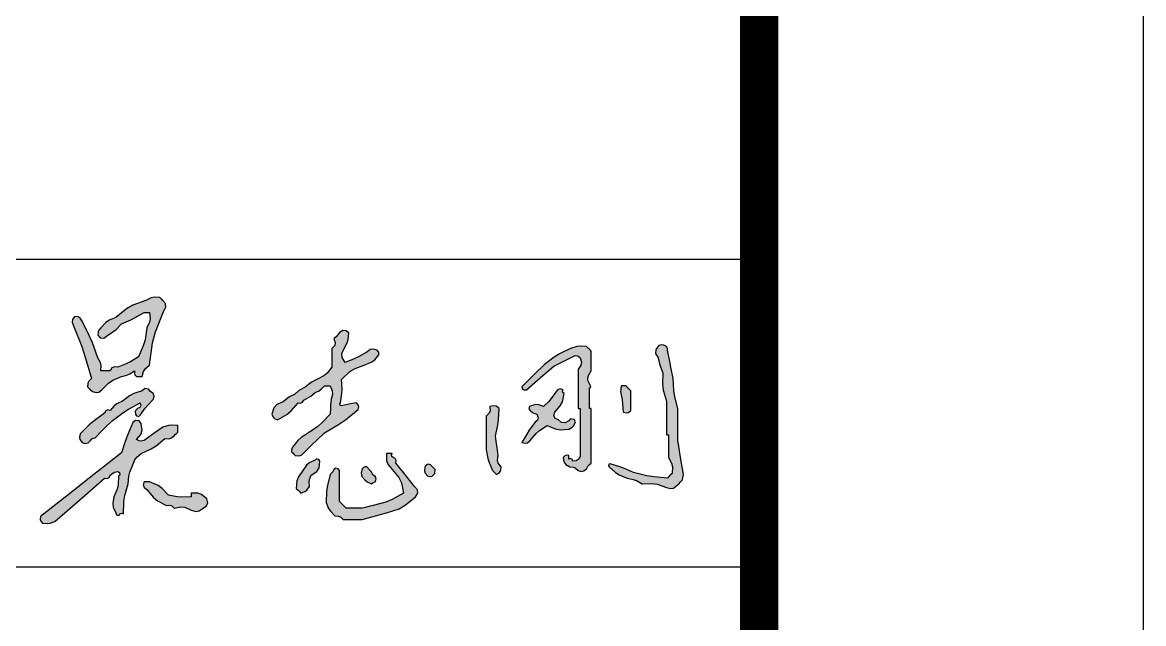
# Model space of a CAD drawing. Extents: x -809667 to 586099, y 3084146 to 3634412.
# Drawn here: x 382901.98 to 382916.57, y 3085615.82 to 3085623.63 of the extents above; entities that cross this region are included whole.
import ezdxf

# ---------------------------------------------------------------- set-up
doc = ezdxf.new("R2010")
doc.units = 0
doc.header["$LTSCALE"] = 0.5
doc.layers.get('0').update_dxf_attribs({"linetype": 'CONTINUOUS'})
doc.layers.add('PUB_TITLE', color=4, linetype='CONTINUOUS')

# ---------------------------------------------------------------- blocks, each defined once
blk = doc.blocks.new('DE')
at = {"layer": 'PUB_TITLE'}
for p, q in [((-6000, 8800), (0, 8800)), ((-6000, 8000), (0, 8000))]:
    blk.add_line(p, q, dxfattribs=at)
blk.add_lwpolyline([(-6000, 0), (0, 0), (0, 57400), (-6000, 57400)], close=True, dxfattribs=at)
blk = doc.blocks.new('wzg')
h = blk.add_hatch(color=256)
h.dxf.hatch_style = 1
h.paths.add_polyline_path([(0.826577, 1.278069), (0.840469, 1.264177), (0.867877, 1.25699), (0.887394, 1.260893), (0.909929, 1.278069), (0.960253, 1.326905), (0.991362, 1.347644), (1.055796, 1.375313), (1.096602, 1.386528), (1.116777, 1.395175), (1.15304, 1.416989), (1.151057, 1.39953), (1.15487, 1.388091), (1.166932, 1.375313), (1.183603, 1.375313), (1.191938, 1.375313), (1.208609, 1.375313), (1.219398, 1.413904), (1.232704, 1.433864), (1.264177, 1.458666), (1.286389, 1.623627), (1.307818, 1.706489), (1.368367, 1.861535), (1.383902, 1.888001), (1.381474, 1.91471), (1.361421, 1.937941), (1.353086, 1.946277), (1.348918, 1.950444), (1.340583, 1.958779), (1.298193, 1.961852), (1.274341, 1.957081), (1.236393, 1.937941), (1.140497, 1.903157), (1.093644, 1.876803), (1.01412, 1.812913), (0.9646, 1.791511), (0.940699, 1.775079), (0.902983, 1.736507), (0.888178, 1.717951), (0.883191, 1.704654), (0.882145, 1.680938), (0.898151, 1.661526), (0.924784, 1.658567), (0.94466, 1.673992), (0.993046, 1.704644), (1.015888, 1.723203), (1.055796, 1.764291), (1.123955, 1.794497), (1.15744, 1.811239), (1.222501, 1.847643), (1.239171, 1.847643), (1.247506, 1.847643), (1.264177, 1.847643), (1.268027, 1.802578), (1.263252, 1.777116), (1.243339, 1.736507), (1.230026, 1.647813), (1.217077, 1.603213), (1.180825, 1.52118), (1.122736, 1.485178), (1.091666, 1.469643), (1.028012, 1.444774), (1.003392, 1.448152), (0.984513, 1.438712), (0.972444, 1.416989), (0.94466, 1.416989), (0.930768, 1.416989), (0.902983, 1.416989), (0.904841, 1.456727), (0.900122, 1.478747), (0.882145, 1.514234), (0.841439, 1.625209), (0.817656, 1.679771), (0.764063, 1.785129), (0.750505, 1.807561), (0.7346, 1.817502), (0.708495, 1.819859), (0.694, 1.795993), (0.692067, 1.776662), (0.701549, 1.750399), (0.761666, 1.597489), (0.78818, 1.519343), (0.833523, 1.361421), (0.815033, 1.341249), (0.808322, 1.326149), (0.805739, 1.298907), (0.819631, 1.285015)])
h.paths.add_polyline_path([(4.760337, 1.17288), (4.764974, 1.111364), (4.787457, 1.106952), (4.802781, 1.110783), (4.820542, 1.125256), (4.820542, 1.183603), (4.820542, 1.212776), (4.820542, 1.271123), (4.80665, 1.285015), (4.799704, 1.291961), (4.785812, 1.305853), (4.77192, 1.305853), (4.764974, 1.305853), (4.751082, 1.305853), (4.747541, 1.289328), (4.746145, 1.280957), (4.744136, 1.264177), (4.756139, 1.203665)], flags=17)
h.paths.add_polyline_path([(4.050933, 0.949191), (4.014803, 0.889091), (4.039648, 0.882852), (4.057454, 0.886809), (4.077318, 0.902983), (4.120035, 0.954486), (4.14619, 0.977735), (4.202346, 1.01412), (4.261757, 0.988091), (4.297394, 0.981893), (4.362105, 0.986336), (4.38731, 1.00173), (4.398815, 1.014878), (4.410727, 1.041904), (4.401296, 1.059139), (4.375984, 1.062755), (4.362105, 1.04885), (4.335639, 1.033315), (4.308929, 1.035743), (4.285698, 1.055796), (4.262467, 1.06462), (4.251035, 1.087485), (4.257914, 1.111364), (4.298917, 1.15804), (4.314635, 1.189478), (4.327375, 1.250285), (4.318543, 1.257581), (4.31607, 1.267475), (4.320429, 1.278069), (4.297409, 1.283866), (4.278392, 1.276735), (4.26486, 1.257231), (4.231982, 1.212953), (4.213717, 1.191878), (4.174562, 1.15304), (4.140976, 1.166616), (4.119531, 1.168266), (4.084264, 1.159986), (4.07157, 1.153695), (4.068021, 1.135946), (4.077318, 1.125256), (4.09444, 1.110814), (4.104804, 1.104892), (4.12594, 1.097472), (4.135038, 1.073527), (4.130431, 1.052797), (4.112048, 1.034958), (4.070467, 0.978492)], flags=17)
h.paths.add_polyline_path([(0.748492, 0.909431), (0.764063, 0.889091), (0.788009, 0.879993), (0.808739, 0.8846), (0.826577, 0.902983), (0.837345, 0.915088), (0.84556, 0.920017), (0.861307, 0.923822), (0.911319, 0.973833), (0.936324, 0.998839), (0.986336, 1.04885), (1.065507, 1.107725), (1.10765, 1.134416), (1.194717, 1.180825), (1.197904, 1.162461), (1.190482, 1.147616), (1.173878, 1.139148), (1.161648, 1.126531), (1.157773, 1.114904), (1.159986, 1.097472), (1.166278, 1.084779), (1.184027, 1.081229), (1.194717, 1.090526), (1.229861, 1.140615), (1.249541, 1.164512), (1.291961, 1.208609), (1.297758, 1.231629), (1.290627, 1.250645), (1.271123, 1.264177), (1.254877, 1.283388), (1.228675, 1.2863), (1.208609, 1.271123), (1.146384, 1.249524), (1.115928, 1.233571), (1.062742, 1.194717), (1.022184, 1.173942), (1.002927, 1.159129), (0.972444, 1.125256), (0.95408, 1.128444), (0.939235, 1.121022), (0.930768, 1.104418), (0.854101, 1.048948), (0.817565, 1.018034), (0.750171, 0.951606), (0.74468, 0.926585)])
h.paths.add_polyline_path([(2.329697, 0.802961), (2.340811, 0.791847), (2.37068, 0.790036), (2.389891, 0.79772), (2.410271, 0.819631), (2.468475, 0.875349), (2.497649, 0.903133), (2.556138, 0.958552), (2.661189, 1.020143), (2.711789, 1.055282), (2.806195, 1.132202), (2.80945, 1.152166), (2.805614, 1.165594), (2.792303, 1.180825), (2.747807, 1.172714), (2.725578, 1.168546), (2.681166, 1.159986), (2.672651, 1.162152), (2.668708, 1.173983), (2.67422, 1.180825), (2.68529, 1.249453), (2.686719, 1.285181), (2.681166, 1.354475), (2.743458, 1.412046), (2.782298, 1.435948), (2.861763, 1.465612), (2.906169, 1.483305), (2.927868, 1.498804), (2.959007, 1.535072), (2.958044, 1.550003), (2.954715, 1.558325), (2.945115, 1.569802), (2.915227, 1.578265), (2.893706, 1.574352), (2.868709, 1.55591), (2.806838, 1.521418), (2.774637, 1.506017), (2.70895, 1.479504), (2.687373, 1.515268), (2.685366, 1.545382), (2.702004, 1.583694), (2.72309, 1.625222), (2.730422, 1.648686), (2.736734, 1.69483), (2.715592, 1.71307), (2.69161, 1.715468), (2.667274, 1.701777), (2.653032, 1.680485), (2.64446, 1.670486), (2.625598, 1.653154), (2.636499, 1.627001), (2.631827, 1.603643), (2.611706, 1.583694), (2.611706, 1.528126), (2.611706, 1.500342), (2.611706, 1.444774), (2.575138, 1.400688), (2.551208, 1.381244), (2.50057, 1.354475), (2.464835, 1.336344), (2.447698, 1.324919), (2.417217, 1.298907), (2.381483, 1.280776), (2.364345, 1.269351), (2.333865, 1.243339), (2.298131, 1.225208), (2.280993, 1.213782), (2.250513, 1.187771), (2.205205, 1.168706), (2.182545, 1.144158), (2.16716, 1.097472), (2.177658, 1.076363), (2.187727, 1.066294), (2.208836, 1.055796), (2.277294, 1.095179), (2.30949, 1.121522), (2.361649, 1.180825), (2.380013, 1.177637), (2.394857, 1.185059), (2.403325, 1.201663), (2.439059, 1.219794), (2.456197, 1.231219), (2.486678, 1.257231), (2.517732, 1.270862), (2.532701, 1.281339), (2.556138, 1.305853), (2.572808, 1.305853), (2.581143, 1.305853), (2.597814, 1.305853), (2.612861, 1.269876), (2.61454, 1.246359), (2.60476, 1.208609), (2.60178, 1.164167), (2.600391, 1.141939), (2.597814, 1.097472), (2.540174, 1.035431), (2.507499, 1.007018), (2.438055, 0.958552), (2.384177, 0.925917), (2.359062, 0.903756), (2.319973, 0.854361), (2.314948, 0.841115), (2.313483, 0.833791), (2.313027, 0.819631), (2.32414, 0.808517)])
h.paths.add_polyline_path([(4.411393, 0.699201), (4.431565, 0.680711), (4.456409, 0.674472), (4.474216, 0.678429), (4.494079, 0.694603), (4.504232, 0.713781), (4.511776, 0.722834), (4.528809, 0.736279), (4.528809, 0.897427), (4.528809, 0.978001), (4.528809, 1.139148), (4.523253, 1.139148), (4.520474, 1.139148), (4.514917, 1.139148), (4.514917, 1.200273), (4.514917, 1.230836), (4.514917, 1.291961), (4.521091, 1.292653), (4.525014, 1.300499), (4.521863, 1.305853), (4.504058, 1.346681), (4.506059, 1.378697), (4.528809, 1.416989), (4.528809, 1.475336), (4.528809, 1.504509), (4.528809, 1.562856), (4.514917, 1.576748), (4.507971, 1.583694), (4.494079, 1.597586), (4.446619, 1.600643), (4.421452, 1.597682), (4.375997, 1.583694), (4.294266, 1.543654), (4.254737, 1.519654), (4.181508, 1.465612), (4.114826, 1.39893), (4.081485, 1.365589), (4.014803, 1.298907), (4.021252, 1.284045), (4.033385, 1.276764), (4.049534, 1.278069), (4.129918, 1.347749), (4.170205, 1.382479), (4.250968, 1.45172), (4.306536, 1.479504), (4.334321, 1.493396), (4.389889, 1.52118), (4.409483, 1.532035), (4.429138, 1.529578), (4.445457, 1.514234), (4.455349, 1.481913), (4.451405, 1.458247), (4.431565, 1.430881), (4.431565, 1.314188), (4.431565, 1.255842), (4.431565, 1.139148), (4.437122, 1.139148), (4.4399, 1.139148), (4.445457, 1.139148), (4.445457, 0.997449), (4.445457, 0.9266), (4.445457, 0.784901), (4.431899, 0.762469), (4.415994, 0.752528), (4.389889, 0.750171), (4.38856, 0.762525), (4.372785, 0.770412), (4.362105, 0.764063), (4.362105, 0.775177), (4.362105, 0.780733), (4.362105, 0.791847), (4.344645, 0.793831), (4.333206, 0.790018), (4.320429, 0.777955), (4.326159, 0.744528), (4.339604, 0.725321), (4.369051, 0.708495), (4.396293, 0.705912)])
h.paths.add_polyline_path([(3.816147, 0.66404), (3.827261, 0.652926), (3.849693, 0.666485), (3.859633, 0.682389), (3.861991, 0.708495), (3.840556, 0.735358), (3.834881, 0.758057), (3.841153, 0.791847), (3.832817, 0.850194), (3.82865, 0.879367), (3.820315, 0.937714), (3.837258, 1.017266), (3.842873, 1.05798), (3.848099, 1.139148), (3.825151, 1.155769), (3.806213, 1.159556), (3.778638, 1.15304), (3.780356, 1.123165), (3.772702, 1.104029), (3.750854, 1.08358), (3.750854, 0.983557), (3.750854, 0.933546), (3.750854, 0.833523), (3.764824, 0.770918), (3.774701, 0.739877), (3.799477, 0.680711), (3.81059, 0.669597)])
h.paths.add_polyline_path([(3.300912, 0.6607), (3.320201, 0.639034), (3.349709, 0.637776), (3.373099, 0.658243), (3.375769, 0.687657), (3.361877, 0.701549), (3.354931, 0.708495), (3.341039, 0.722387), (3.324321, 0.7278), (3.309489, 0.722856), (3.299363, 0.708495), (3.295185, 0.67979)])
h.paths.add_polyline_path([(2.882662, 0.591837), (2.903439, 0.583466), (2.913584, 0.590641), (2.919397, 0.593547), (2.931223, 0.597358), (2.937914, 0.616447), (2.933096, 0.633308), (2.917331, 0.64598), (2.900261, 0.672667), (2.890372, 0.685381), (2.868709, 0.708495), (2.853778, 0.707531), (2.845456, 0.704202), (2.833979, 0.694603), (2.827632, 0.660827), (2.833322, 0.638066), (2.854817, 0.61125), (2.872577, 0.5976)], flags=17)
h.paths.add_polyline_path([(5.015357, 0.579397), (5.084491, 0.555682), (5.114478, 0.547572), (5.135686, 0.551428), (5.160898, 0.569574), (5.177568, 0.586245), (5.185903, 0.59458), (5.202574, 0.61125), (5.205352, 0.627921), (5.206742, 0.636256), (5.20952, 0.652926), (5.195628, 0.736279), (5.188682, 0.777955), (5.17479, 0.861307), (5.172011, 0.877978), (5.170622, 0.886313), (5.167844, 0.902983), (5.167844, 0.997449), (5.167844, 1.044682), (5.167844, 1.139148), (5.146148, 1.226482), (5.139093, 1.271632), (5.133114, 1.361421), (5.116443, 1.444774), (5.108108, 1.48645), (5.091437, 1.569802), (5.09068, 1.581233), (5.089202, 1.587144), (5.084491, 1.597586), (5.064296, 1.607278), (5.050883, 1.608954), (5.028923, 1.604532), (5.006248, 1.576281), (5.003889, 1.545621), (5.021977, 1.514234), (5.031887, 1.468726), (5.038942, 1.446151), (5.056707, 1.403097), (5.055038, 1.319024), (5.060853, 1.275416), (5.084491, 1.194717), (5.084491, 1.094694), (5.084491, 1.044682), (5.084491, 0.94466), (5.090048, 0.94466), (5.092827, 0.94466), (5.098384, 0.94466), (5.098384, 0.877978), (5.098384, 0.844637), (5.098384, 0.777955), (5.12177, 0.73544), (5.128143, 0.708355), (5.126168, 0.659873), (5.112276, 0.64598), (5.10533, 0.639034), (5.091437, 0.625142), (4.990428, 0.634067), (4.939824, 0.642501), (4.841381, 0.666819), (4.773572, 0.696009), (4.738584, 0.708605), (4.66773, 0.729333), (4.659215, 0.727167), (4.655271, 0.715336), (4.660784, 0.708495), (4.707981, 0.667619), (4.735568, 0.650195), (4.792758, 0.625142), (4.839345, 0.615991), (4.862777, 0.607204), (4.903895, 0.583466), (4.97696, 0.585305)])
h.paths.add_polyline_path([(2.368595, 0.527898), (2.382487, 0.514006), (2.412209, 0.524968), (2.42706, 0.536519), (2.445001, 0.562628), (2.442437, 0.596332), (2.445537, 0.61493), (2.458893, 0.64598), (2.498926, 0.673541), (2.515928, 0.701878), (2.521408, 0.750171), (2.515116, 0.762864), (2.497367, 0.766414), (2.486678, 0.757117), (2.443714, 0.737296), (2.423037, 0.7198), (2.396379, 0.680711), (2.364226, 0.634546), (2.35324, 0.604727), (2.347757, 0.548736), (2.361649, 0.534844)])
h.paths.add_polyline_path([(1.523865, 0.409515), (1.569802, 0.388977), (1.604978, 0.379071), (1.629529, 0.382848), (1.6601, 0.40287), (1.684989, 0.419483), (1.694449, 0.443134), (1.687884, 0.47233), (1.648455, 0.50322), (1.619886, 0.513304), (1.569802, 0.514006), (1.569802, 0.502892), (1.569802, 0.497336), (1.569802, 0.486222), (1.502938, 0.483664), (1.468616, 0.486524), (1.403097, 0.500114), (1.356142, 0.549063), (1.326241, 0.569993), (1.264177, 0.597358), (1.247506, 0.597358), (1.239171, 0.597358), (1.222501, 0.597358), (1.216703, 0.574338), (1.223834, 0.555322), (1.243339, 0.54179), (1.290485, 0.483374), (1.322252, 0.457657), (1.389205, 0.423708), (1.412847, 0.425853), (1.428372, 0.420031), (1.444774, 0.40287), (1.494099, 0.412822)])
h.paths.add_polyline_path([(2.674886, 0.338008), (2.695058, 0.319517), (2.750627, 0.319517), (2.778411, 0.319517), (2.833979, 0.319517), (2.906164, 0.339165), (2.942283, 0.34889), (3.014576, 0.368139), (3.107767, 0.399202), (3.153611, 0.424343), (3.229902, 0.486222), (3.245416, 0.512701), (3.24299, 0.539381), (3.222956, 0.562628), (3.167812, 0.632425), (3.140026, 0.667158), (3.084036, 0.736279), (3.087224, 0.754642), (3.079801, 0.769487), (3.063198, 0.777955), (3.054366, 0.785252), (3.051893, 0.795145), (3.056252, 0.805739), (3.039581, 0.805739), (3.031246, 0.805739), (3.014576, 0.805739), (3.015278, 0.755655), (3.025361, 0.727086), (3.056252, 0.687657), (3.105973, 0.6288), (3.124783, 0.589615), (3.139604, 0.514006), (3.056252, 0.466447), (3.010236, 0.447753), (2.917331, 0.423708), (2.88399, 0.415372), (2.86732, 0.411205), (2.833979, 0.40287), (2.786746, 0.40287), (2.763129, 0.40287), (2.715896, 0.40287), (2.696448, 0.422318), (2.686723, 0.432043), (2.667274, 0.451492), (2.667274, 0.543179), (2.667274, 0.589023), (2.667274, 0.680711), (2.65738, 0.694412), (2.639401, 0.697409), (2.625598, 0.687657), (2.618105, 0.671521), (2.611911, 0.663779), (2.597814, 0.652926), (2.578031, 0.571197), (2.572352, 0.528604), (2.57003, 0.444546), (2.586282, 0.401254), (2.599907, 0.38006), (2.632544, 0.347301), (2.659786, 0.344719)])
h.paths.add_polyline_path([(0.459019, 0.306963), (0.47233, 0.291733), (0.508732, 0.288511), (0.528878, 0.291611), (0.562628, 0.305625), (0.710697, 0.432489), (0.784331, 0.496398), (0.930768, 0.625142), (0.949131, 0.621955), (0.963976, 0.629377), (0.972444, 0.64598), (0.990854, 0.662673), (1.003612, 0.669052), (1.028012, 0.673765), (1.040705, 0.667473), (1.044255, 0.649724), (1.034958, 0.639034), (1.030424, 0.576515), (1.023161, 0.54456), (1.000228, 0.486222), (0.991466, 0.439477), (0.994749, 0.411574), (1.01412, 0.368139), (1.016675, 0.35598), (1.030643, 0.348996), (1.041904, 0.354247), (1.049201, 0.363079), (1.059094, 0.365552), (1.069688, 0.361193), (1.073005, 0.45112), (1.080144, 0.496814), (1.104418, 0.583466), (1.110588, 0.640411), (1.117794, 0.669238), (1.139148, 0.722387), (1.155512, 0.760716), (1.169448, 0.779298), (1.201663, 0.805739), (1.276472, 0.840446), (1.312465, 0.863481), (1.375313, 0.916876), (1.404307, 0.915994), (1.421053, 0.921017), (1.444774, 0.937714), (1.455887, 0.948827), (1.461444, 0.954384), (1.472558, 0.965498), (1.472558, 0.984947), (1.472558, 0.994671), (1.472558, 1.01412), (1.42783, 1.01668), (1.404142, 1.013719), (1.361421, 1.000228), (1.305853, 0.96133), (1.278069, 0.941881), (1.222501, 0.902983), (1.200541, 0.898561), (1.187128, 0.900238), (1.166932, 0.909929), (1.200077, 0.946336), (1.209819, 0.979459), (1.201663, 1.028012), (1.185657, 1.047424), (1.159024, 1.050383), (1.139148, 1.034958), (1.10302, 0.947144), (1.086317, 0.902601), (1.055796, 0.812685), (0.81679, 0.623833), (0.697318, 0.529367), (0.458438, 0.340355), (0.455182, 0.320392)])
for p, q in [((1.236393, 1.937941), (1.140497, 1.903157)), ((1.274341, 1.957081), (1.236393, 1.937941)), ((1.298193, 1.961852), (1.274341, 1.957081)), ((1.340583, 1.958779), (1.298193, 1.961852)), ((1.348918, 1.950444), (1.340583, 1.958779)), ((1.353086, 1.946277), (1.348918, 1.950444)), ((1.361421, 1.937941), (1.353086, 1.946277)), ((1.381474, 1.91471), (1.361421, 1.937941)), ((1.383902, 1.888001), (1.381474, 1.91471)), ((1.093644, 1.876803), (1.01412, 1.812913)), ((1.140497, 1.903157), (1.093644, 1.876803)), ((1.15744, 1.811239), (1.222501, 1.847643)), ((1.222501, 1.847643), (1.239171, 1.847643)), ((1.239171, 1.847643), (1.247506, 1.847643)), ((1.247506, 1.847643), (1.264177, 1.847643)), ((1.264177, 1.847643), (1.268027, 1.802578)), ((1.307818, 1.706489), (1.368367, 1.861535)), ((1.368367, 1.861535), (1.383902, 1.888001)), ((0.694, 1.795993), (0.692067, 1.776662)), ((0.692067, 1.776662), (0.701549, 1.750399)), ((0.708495, 1.819859), (0.694, 1.795993)), ((0.701549, 1.750399), (0.761666, 1.597489)), ((0.7346, 1.817502), (0.708495, 1.819859)), ((0.750505, 1.807561), (0.7346, 1.817502)), ((0.764063, 1.785129), (0.750505, 1.807561)), ((0.817656, 1.679771), (0.764063, 1.785129)), ((0.940699, 1.775079), (0.902983, 1.736507)), ((0.9646, 1.791511), (0.940699, 1.775079)), ((1.01412, 1.812913), (0.9646, 1.791511)), ((1.015888, 1.723203), (1.055796, 1.764291)), ((1.055796, 1.764291), (1.123955, 1.794497)), ((1.123955, 1.794497), (1.15744, 1.811239)), ((1.263252, 1.777116), (1.243339, 1.736507)), ((1.268027, 1.802578), (1.263252, 1.777116)), ((0.841439, 1.625209), (0.817656, 1.679771)), ((0.883191, 1.704654), (0.882145, 1.680938)), ((0.882145, 1.680938), (0.898151, 1.661526)), ((0.888178, 1.717951), (0.883191, 1.704654)), ((0.902983, 1.736507), (0.888178, 1.717951)), ((0.898151, 1.661526), (0.924784, 1.658567)), ((0.924784, 1.658567), (0.94466, 1.673992)), ((0.94466, 1.673992), (0.993046, 1.704644)), ((0.993046, 1.704644), (1.015888, 1.723203)), ((1.243339, 1.736507), (1.230026, 1.647813)), ((1.286389, 1.623627), (1.307818, 1.706489)), ((2.64446, 1.670486), (2.625598, 1.653154)), ((2.653032, 1.680485), (2.64446, 1.670486)), ((2.667274, 1.701777), (2.653032, 1.680485)), ((2.69161, 1.715468), (2.667274, 1.701777)), ((2.715592, 1.71307), (2.69161, 1.715468)), ((2.736734, 1.69483), (2.715592, 1.71307)), ((2.730422, 1.648686), (2.736734, 1.69483)), ((0.761666, 1.597489), (0.78818, 1.519343)), ((0.882145, 1.514234), (0.841439, 1.625209)), ((1.217077, 1.603213), (1.180825, 1.52118)), ((1.230026, 1.647813), (1.217077, 1.603213)), ((1.264177, 1.458666), (1.286389, 1.623627)), ((2.631827, 1.603643), (2.611706, 1.583694)), ((2.611706, 1.583694), (2.611706, 1.528126)), ((2.625598, 1.653154), (2.636499, 1.627001)), ((2.636499, 1.627001), (2.631827, 1.603643)), ((2.685366, 1.545382), (2.702004, 1.583694)), ((2.702004, 1.583694), (2.72309, 1.625222)), ((2.72309, 1.625222), (2.730422, 1.648686)), ((2.915227, 1.578265), (2.893706, 1.574352)), ((2.945115, 1.569802), (2.915227, 1.578265)), ((4.375997, 1.583694), (4.294266, 1.543654)), ((4.421452, 1.597682), (4.375997, 1.583694)), ((4.446619, 1.600643), (4.421452, 1.597682)), ((4.494079, 1.597586), (4.446619, 1.600643)), ((4.507971, 1.583694), (4.494079, 1.597586)), ((4.514917, 1.576748), (4.507971, 1.583694)), ((4.528809, 1.562856), (4.514917, 1.576748)), ((5.006248, 1.576281), (5.003889, 1.545621)), ((5.028923, 1.604532), (5.006248, 1.576281)), ((5.050883, 1.608954), (5.028923, 1.604532)), ((5.064296, 1.607278), (5.050883, 1.608954)), ((5.084491, 1.597586), (5.064296, 1.607278)), ((5.089202, 1.587144), (5.084491, 1.597586)), ((5.09068, 1.581233), (5.089202, 1.587144)), ((5.091437, 1.569802), (5.09068, 1.581233)), ((0.78818, 1.519343), (0.833523, 1.361421)), ((0.900122, 1.478747), (0.882145, 1.514234)), ((1.180825, 1.52118), (1.122736, 1.485178)), ((2.611706, 1.528126), (2.611706, 1.500342)), ((2.611706, 1.500342), (2.611706, 1.444774)), ((2.687373, 1.515268), (2.685366, 1.545382)), ((2.70895, 1.479504), (2.687373, 1.515268)), ((2.774637, 1.506017), (2.70895, 1.479504)), ((2.806838, 1.521418), (2.774637, 1.506017)), ((2.868709, 1.55591), (2.806838, 1.521418)), ((2.893706, 1.574352), (2.868709, 1.55591)), ((2.906169, 1.483305), (2.927868, 1.498804)), ((2.927868, 1.498804), (2.959007, 1.535072)), ((2.954715, 1.558325), (2.945115, 1.569802)), ((2.958044, 1.550003), (2.954715, 1.558325)), ((2.959007, 1.535072), (2.958044, 1.550003)), ((4.254737, 1.519654), (4.181508, 1.465612)), ((4.294266, 1.543654), (4.254737, 1.519654)), ((4.306536, 1.479504), (4.334321, 1.493396)), ((4.334321, 1.493396), (4.389889, 1.52118)), ((4.389889, 1.52118), (4.409483, 1.532035)), ((4.409483, 1.532035), (4.429138, 1.529578)), ((4.429138, 1.529578), (4.445457, 1.514234)), ((4.445457, 1.514234), (4.455349, 1.481913)), ((4.528809, 1.504509), (4.528809, 1.562856)), ((4.528809, 1.475336), (4.528809, 1.504509)), ((5.003889, 1.545621), (5.021977, 1.514234)), ((5.021977, 1.514234), (5.031887, 1.468726)), ((5.108108, 1.48645), (5.091437, 1.569802)), ((0.904841, 1.456727), (0.900122, 1.478747)), ((0.902983, 1.416989), (0.904841, 1.456727)), ((0.930768, 1.416989), (0.902983, 1.416989)), ((0.94466, 1.416989), (0.930768, 1.416989)), ((0.972444, 1.416989), (0.94466, 1.416989)), ((0.984513, 1.438712), (0.972444, 1.416989)), ((1.003392, 1.448152), (0.984513, 1.438712)), ((1.028012, 1.444774), (1.003392, 1.448152)), ((1.091666, 1.469643), (1.028012, 1.444774)), ((1.122736, 1.485178), (1.091666, 1.469643)), ((1.116777, 1.395175), (1.15304, 1.416989)), ((1.15304, 1.416989), (1.151057, 1.39953)), ((1.208609, 1.375313), (1.219398, 1.413904)), ((1.219398, 1.413904), (1.232704, 1.433864)), ((1.232704, 1.433864), (1.264177, 1.458666)), ((2.611706, 1.444774), (2.575138, 1.400688)), ((2.681166, 1.354475), (2.743458, 1.412046)), ((2.743458, 1.412046), (2.782298, 1.435948)), ((2.782298, 1.435948), (2.861763, 1.465612)), ((2.861763, 1.465612), (2.906169, 1.483305)), ((4.181508, 1.465612), (4.114826, 1.39893)), ((4.170205, 1.382479), (4.250968, 1.45172)), ((4.250968, 1.45172), (4.306536, 1.479504)), ((4.451405, 1.458247), (4.431565, 1.430881)), ((4.431565, 1.430881), (4.431565, 1.314188)), ((4.455349, 1.481913), (4.451405, 1.458247)), ((4.506059, 1.378697), (4.528809, 1.416989)), ((4.528809, 1.416989), (4.528809, 1.475336)), ((5.031887, 1.468726), (5.038942, 1.446151)), ((5.038942, 1.446151), (5.056707, 1.403097)), ((5.116443, 1.444774), (5.108108, 1.48645)), ((5.133114, 1.361421), (5.116443, 1.444774)), ((0.808322, 1.326149), (0.805739, 1.298907)), ((0.815033, 1.341249), (0.808322, 1.326149)), ((0.833523, 1.361421), (0.815033, 1.341249)), ((0.909929, 1.278069), (0.960253, 1.326905)), ((0.960253, 1.326905), (0.991362, 1.347644)), ((0.991362, 1.347644), (1.055796, 1.375313)), ((1.055796, 1.375313), (1.096602, 1.386528)), ((1.096602, 1.386528), (1.116777, 1.395175)), ((1.151057, 1.39953), (1.15487, 1.388091)), ((1.15487, 1.388091), (1.166932, 1.375313)), ((1.166932, 1.375313), (1.183603, 1.375313)), ((1.183603, 1.375313), (1.191938, 1.375313)), ((1.191938, 1.375313), (1.208609, 1.375313)), ((2.464835, 1.336344), (2.447698, 1.324919)), ((2.50057, 1.354475), (2.464835, 1.336344)), ((2.551208, 1.381244), (2.50057, 1.354475)), ((2.575138, 1.400688), (2.551208, 1.381244)), ((2.686719, 1.285181), (2.681166, 1.354475)), ((4.081485, 1.365589), (4.014803, 1.298907)), ((4.049534, 1.278069), (4.129918, 1.347749)), ((4.114826, 1.39893), (4.081485, 1.365589)), ((4.129918, 1.347749), (4.170205, 1.382479)), ((4.504058, 1.346681), (4.506059, 1.378697)), ((4.521863, 1.305853), (4.504058, 1.346681)), ((5.056707, 1.403097), (5.055038, 1.319024)), ((5.139093, 1.271632), (5.133114, 1.361421)), ((0.805739, 1.298907), (0.819631, 1.285015)), ((0.819631, 1.285015), (0.826577, 1.278069)), ((0.826577, 1.278069), (0.840469, 1.264177)), ((0.840469, 1.264177), (0.867877, 1.25699)), ((0.867877, 1.25699), (0.887394, 1.260893)), ((0.887394, 1.260893), (0.909929, 1.278069)), ((1.146384, 1.249524), (1.115928, 1.233571)), ((1.208609, 1.271123), (1.146384, 1.249524)), ((1.228675, 1.2863), (1.208609, 1.271123)), ((1.254877, 1.283388), (1.228675, 1.2863)), ((1.271123, 1.264177), (1.254877, 1.283388)), ((1.290627, 1.250645), (1.271123, 1.264177)), ((1.297758, 1.231629), (1.290627, 1.250645)), ((2.333865, 1.243339), (2.298131, 1.225208)), ((2.364345, 1.269351), (2.333865, 1.243339)), ((2.381483, 1.280776), (2.364345, 1.269351)), ((2.417217, 1.298907), (2.381483, 1.280776)), ((2.447698, 1.324919), (2.417217, 1.298907)), ((2.456197, 1.231219), (2.486678, 1.257231)), ((2.486678, 1.257231), (2.517732, 1.270862)), ((2.517732, 1.270862), (2.532701, 1.281339)), ((2.532701, 1.281339), (2.556138, 1.305853)), ((2.556138, 1.305853), (2.572808, 1.305853)), ((2.572808, 1.305853), (2.581143, 1.305853)), ((2.581143, 1.305853), (2.597814, 1.305853)), ((2.597814, 1.305853), (2.612861, 1.269876)), ((2.61454, 1.246359), (2.60476, 1.208609)), ((2.612861, 1.269876), (2.61454, 1.246359)), ((2.67422, 1.180825), (2.68529, 1.249453)), ((2.68529, 1.249453), (2.686719, 1.285181)), ((4.014803, 1.298907), (4.021252, 1.284045)), ((4.021252, 1.284045), (4.033385, 1.276764)), ((4.033385, 1.276764), (4.049534, 1.278069)), ((4.26486, 1.257231), (4.231982, 1.212953)), ((4.278392, 1.276735), (4.26486, 1.257231)), ((4.297409, 1.283866), (4.278392, 1.276735)), ((4.320429, 1.278069), (4.297409, 1.283866)), ((4.314635, 1.189478), (4.327375, 1.250285)), ((4.31607, 1.267475), (4.320429, 1.278069)), ((4.318543, 1.257581), (4.31607, 1.267475)), ((4.327375, 1.250285), (4.318543, 1.257581)), ((4.431565, 1.314188), (4.431565, 1.255842)), ((4.431565, 1.255842), (4.431565, 1.139148)), ((4.514917, 1.291961), (4.521091, 1.292653)), ((4.514917, 1.230836), (4.514917, 1.291961)), ((4.521091, 1.292653), (4.525014, 1.300499)), ((4.525014, 1.300499), (4.521863, 1.305853)), ((4.746145, 1.280957), (4.744136, 1.264177)), ((4.744136, 1.264177), (4.756139, 1.203665)), ((4.747541, 1.289328), (4.746145, 1.280957)), ((4.751082, 1.305853), (4.747541, 1.289328)), ((4.764974, 1.305853), (4.751082, 1.305853)), ((4.77192, 1.305853), (4.764974, 1.305853)), ((4.785812, 1.305853), (4.77192, 1.305853)), ((4.799704, 1.291961), (4.785812, 1.305853)), ((4.80665, 1.285015), (4.799704, 1.291961)), ((4.820542, 1.271123), (4.80665, 1.285015)), ((4.820542, 1.212776), (4.820542, 1.271123)), ((5.055038, 1.319024), (5.060853, 1.275416)), ((5.060853, 1.275416), (5.084491, 1.194717)), ((5.146148, 1.226482), (5.139093, 1.271632)), ((1.022184, 1.173942), (1.002927, 1.159129)), ((1.062742, 1.194717), (1.022184, 1.173942)), ((1.115928, 1.233571), (1.062742, 1.194717)), ((1.10765, 1.134416), (1.194717, 1.180825)), ((1.197904, 1.162461), (1.190482, 1.147616)), ((1.194717, 1.180825), (1.197904, 1.162461)), ((1.229861, 1.140615), (1.249541, 1.164512)), ((1.249541, 1.164512), (1.291961, 1.208609)), ((1.291961, 1.208609), (1.297758, 1.231629)), ((2.205205, 1.168706), (2.182545, 1.144158)), ((2.250513, 1.187771), (2.205205, 1.168706)), ((2.280993, 1.213782), (2.250513, 1.187771)), ((2.298131, 1.225208), (2.280993, 1.213782)), ((2.30949, 1.121522), (2.361649, 1.180825)), ((2.361649, 1.180825), (2.380013, 1.177637)), ((2.380013, 1.177637), (2.394857, 1.185059)), ((2.394857, 1.185059), (2.403325, 1.201663)), ((2.403325, 1.201663), (2.439059, 1.219794)), ((2.439059, 1.219794), (2.456197, 1.231219)), ((2.60178, 1.164167), (2.600391, 1.141939)), ((2.60476, 1.208609), (2.60178, 1.164167)), ((2.668708, 1.173983), (2.67422, 1.180825)), ((2.672651, 1.162152), (2.668708, 1.173983)), ((2.681166, 1.159986), (2.672651, 1.162152)), ((2.725578, 1.168546), (2.681166, 1.159986)), ((2.747807, 1.172714), (2.725578, 1.168546)), ((2.792303, 1.180825), (2.747807, 1.172714)), ((2.805614, 1.165594), (2.792303, 1.180825)), ((2.80945, 1.152166), (2.805614, 1.165594)), ((4.119531, 1.168266), (4.084264, 1.159986)), ((4.140976, 1.166616), (4.119531, 1.168266)), ((4.174562, 1.15304), (4.140976, 1.166616)), ((4.213717, 1.191878), (4.174562, 1.15304)), ((4.231982, 1.212953), (4.213717, 1.191878)), ((4.298917, 1.15804), (4.314635, 1.189478)), ((4.514917, 1.200273), (4.514917, 1.230836)), ((4.514917, 1.139148), (4.514917, 1.200273)), ((4.756139, 1.203665), (4.760337, 1.17288)), ((4.760337, 1.17288), (4.764974, 1.111364)), ((4.820542, 1.183603), (4.820542, 1.212776)), ((4.820542, 1.125256), (4.820542, 1.183603)), ((5.084491, 1.194717), (5.084491, 1.094694)), ((5.167844, 1.139148), (5.146148, 1.226482)), ((0.930768, 1.104418), (0.854101, 1.048948)), ((0.939235, 1.121022), (0.930768, 1.104418)), ((0.95408, 1.128444), (0.939235, 1.121022)), ((0.972444, 1.125256), (0.95408, 1.128444)), ((1.002927, 1.159129), (0.972444, 1.125256)), ((0.986336, 1.04885), (1.065507, 1.107725)), ((1.065507, 1.107725), (1.10765, 1.134416)), ((1.161648, 1.126531), (1.157773, 1.114904)), ((1.157773, 1.114904), (1.159986, 1.097472)), ((1.159986, 1.097472), (1.166278, 1.084779)), ((1.173878, 1.139148), (1.161648, 1.126531)), ((1.166278, 1.084779), (1.184027, 1.081229)), ((1.190482, 1.147616), (1.173878, 1.139148)), ((1.184027, 1.081229), (1.194717, 1.090526)), ((1.194717, 1.090526), (1.229861, 1.140615)), ((2.182545, 1.144158), (2.16716, 1.097472)), ((2.16716, 1.097472), (2.177658, 1.076363)), ((2.208836, 1.055796), (2.277294, 1.095179)), ((2.277294, 1.095179), (2.30949, 1.121522)), ((2.597814, 1.097472), (2.540174, 1.035431)), ((2.600391, 1.141939), (2.597814, 1.097472)), ((2.711789, 1.055282), (2.806195, 1.132202)), ((2.806195, 1.132202), (2.80945, 1.152166)), ((3.772702, 1.104029), (3.750854, 1.08358)), ((3.750854, 1.08358), (3.750854, 0.983557)), ((3.780356, 1.123165), (3.772702, 1.104029)), ((3.806213, 1.159556), (3.778638, 1.15304)), ((3.778638, 1.15304), (3.780356, 1.123165)), ((3.825151, 1.155769), (3.806213, 1.159556)), ((3.848099, 1.139148), (3.825151, 1.155769)), ((3.842873, 1.05798), (3.848099, 1.139148)), ((4.07157, 1.153695), (4.068021, 1.135946)), ((4.068021, 1.135946), (4.077318, 1.125256)), ((4.084264, 1.159986), (4.07157, 1.153695)), ((4.077318, 1.125256), (4.09444, 1.110814)), ((4.09444, 1.110814), (4.104804, 1.104892)), ((4.104804, 1.104892), (4.12594, 1.097472)), ((4.12594, 1.097472), (4.135038, 1.073527)), ((4.251035, 1.087485), (4.257914, 1.111364)), ((4.262467, 1.06462), (4.251035, 1.087485)), ((4.257914, 1.111364), (4.298917, 1.15804)), ((4.431565, 1.139148), (4.437122, 1.139148)), ((4.437122, 1.139148), (4.4399, 1.139148)), ((4.4399, 1.139148), (4.445457, 1.139148)), ((4.445457, 1.139148), (4.445457, 0.997449)), ((4.520474, 1.139148), (4.514917, 1.139148)), ((4.523253, 1.139148), (4.520474, 1.139148)), ((4.528809, 1.139148), (4.523253, 1.139148)), ((4.528809, 0.978001), (4.528809, 1.139148)), ((4.764974, 1.111364), (4.787457, 1.106952)), ((4.787457, 1.106952), (4.802781, 1.110783)), ((4.802781, 1.110783), (4.820542, 1.125256)), ((5.084491, 1.094694), (5.084491, 1.044682)), ((5.167844, 1.044682), (5.167844, 1.139148)), ((0.817565, 1.018034), (0.750171, 0.951606)), ((0.854101, 1.048948), (0.817565, 1.018034)), ((0.911319, 0.973833), (0.936324, 0.998839)), ((0.936324, 0.998839), (0.986336, 1.04885)), ((1.139148, 1.034958), (1.10302, 0.947144)), ((1.159024, 1.050383), (1.139148, 1.034958)), ((1.185657, 1.047424), (1.159024, 1.050383)), ((1.201663, 1.028012), (1.185657, 1.047424)), ((1.209819, 0.979459), (1.201663, 1.028012)), ((1.361421, 1.000228), (1.305853, 0.96133)), ((1.404142, 1.013719), (1.361421, 1.000228)), ((1.42783, 1.01668), (1.404142, 1.013719)), ((1.472558, 1.01412), (1.42783, 1.01668)), ((1.472558, 0.994671), (1.472558, 1.01412)), ((1.472558, 0.984947), (1.472558, 0.994671)), ((2.177658, 1.076363), (2.187727, 1.066294)), ((2.187727, 1.066294), (2.208836, 1.055796)), ((2.507499, 1.007018), (2.438055, 0.958552)), ((2.540174, 1.035431), (2.507499, 1.007018)), ((2.556138, 0.958552), (2.661189, 1.020143)), ((2.661189, 1.020143), (2.711789, 1.055282)), ((3.820315, 0.937714), (3.837258, 1.017266)), ((3.837258, 1.017266), (3.842873, 1.05798)), ((4.112048, 1.034958), (4.070467, 0.978492)), ((4.130431, 1.052797), (4.112048, 1.034958)), ((4.135038, 1.073527), (4.130431, 1.052797)), ((4.14619, 0.977735), (4.202346, 1.01412)), ((4.202346, 1.01412), (4.261757, 0.988091)), ((4.285698, 1.055796), (4.262467, 1.06462)), ((4.308929, 1.035743), (4.285698, 1.055796)), ((4.335639, 1.033315), (4.308929, 1.035743)), ((4.362105, 1.04885), (4.335639, 1.033315)), ((4.375984, 1.062755), (4.362105, 1.04885)), ((4.362105, 0.986336), (4.38731, 1.00173)), ((4.401296, 1.059139), (4.375984, 1.062755)), ((4.38731, 1.00173), (4.398815, 1.014878)), ((4.398815, 1.014878), (4.410727, 1.041904)), ((4.410727, 1.041904), (4.401296, 1.059139)), ((4.445457, 0.997449), (4.445457, 0.9266)), ((5.084491, 1.044682), (5.084491, 0.94466)), ((5.167844, 0.997449), (5.167844, 1.044682)), ((5.167844, 0.902983), (5.167844, 0.997449)), ((0.750171, 0.951606), (0.74468, 0.926585)), ((0.74468, 0.926585), (0.748492, 0.909431)), ((0.826577, 0.902983), (0.837345, 0.915088)), ((0.837345, 0.915088), (0.84556, 0.920017)), ((0.84556, 0.920017), (0.861307, 0.923822)), ((0.861307, 0.923822), (0.911319, 0.973833)), ((1.10302, 0.947144), (1.086317, 0.902601)), ((1.166932, 0.909929), (1.200077, 0.946336)), ((1.200077, 0.946336), (1.209819, 0.979459)), ((1.278069, 0.941881), (1.222501, 0.902983)), ((1.305853, 0.96133), (1.278069, 0.941881)), ((1.312465, 0.863481), (1.375313, 0.916876)), ((1.375313, 0.916876), (1.404307, 0.915994)), ((1.404307, 0.915994), (1.421053, 0.921017)), ((1.421053, 0.921017), (1.444774, 0.937714)), ((1.444774, 0.937714), (1.455887, 0.948827)), ((1.455887, 0.948827), (1.461444, 0.954384)), ((1.461444, 0.954384), (1.472558, 0.965498)), ((1.472558, 0.965498), (1.472558, 0.984947)), ((2.384177, 0.925917), (2.359062, 0.903756)), ((2.438055, 0.958552), (2.384177, 0.925917)), ((2.497649, 0.903133), (2.556138, 0.958552)), ((3.750854, 0.983557), (3.750854, 0.933546)), ((3.750854, 0.933546), (3.750854, 0.833523)), ((3.82865, 0.879367), (3.820315, 0.937714)), ((4.050933, 0.949191), (4.014803, 0.889091)), ((4.070467, 0.978492), (4.050933, 0.949191)), ((4.077318, 0.902983), (4.120035, 0.954486)), ((4.120035, 0.954486), (4.14619, 0.977735)), ((4.261757, 0.988091), (4.297394, 0.981893)), ((4.297394, 0.981893), (4.362105, 0.986336)), ((4.445457, 0.9266), (4.445457, 0.784901)), ((4.528809, 0.897427), (4.528809, 0.978001)), ((5.084491, 0.94466), (5.090048, 0.94466)), ((5.090048, 0.94466), (5.092827, 0.94466)), ((5.092827, 0.94466), (5.098384, 0.94466)), ((5.098384, 0.94466), (5.098384, 0.877978)), ((0.748492, 0.909431), (0.764063, 0.889091)), ((0.764063, 0.889091), (0.788009, 0.879993)), ((0.788009, 0.879993), (0.808739, 0.8846)), ((0.808739, 0.8846), (0.826577, 0.902983)), ((1.086317, 0.902601), (1.055796, 0.812685)), ((1.187128, 0.900238), (1.166932, 0.909929)), ((1.200541, 0.898561), (1.187128, 0.900238)), ((1.222501, 0.902983), (1.200541, 0.898561)), ((1.201663, 0.805739), (1.276472, 0.840446)), ((1.276472, 0.840446), (1.312465, 0.863481)), ((2.313483, 0.833791), (2.313027, 0.819631)), ((2.314948, 0.841115), (2.313483, 0.833791)), ((2.319973, 0.854361), (2.314948, 0.841115)), ((2.359062, 0.903756), (2.319973, 0.854361)), ((2.410271, 0.819631), (2.468475, 0.875349)), ((2.468475, 0.875349), (2.497649, 0.903133)), ((3.750854, 0.833523), (3.764824, 0.770918)), ((3.832817, 0.850194), (3.82865, 0.879367)), ((3.841153, 0.791847), (3.832817, 0.850194)), ((4.014803, 0.889091), (4.039648, 0.882852)), ((4.039648, 0.882852), (4.057454, 0.886809)), ((4.057454, 0.886809), (4.077318, 0.902983)), ((4.528809, 0.736279), (4.528809, 0.897427)), ((5.098384, 0.877978), (5.098384, 0.844637)), ((5.098384, 0.844637), (5.098384, 0.777955)), ((5.170622, 0.886313), (5.167844, 0.902983)), ((5.172011, 0.877978), (5.170622, 0.886313)), ((5.17479, 0.861307), (5.172011, 0.877978)), ((5.188682, 0.777955), (5.17479, 0.861307)), ((1.055796, 0.812685), (0.81679, 0.623833)), ((1.139148, 0.722387), (1.155512, 0.760716)), ((1.155512, 0.760716), (1.169448, 0.779298)), ((1.169448, 0.779298), (1.201663, 0.805739)), ((2.313027, 0.819631), (2.32414, 0.808517)), ((2.32414, 0.808517), (2.329697, 0.802961)), ((2.329697, 0.802961), (2.340811, 0.791847)), ((2.340811, 0.791847), (2.37068, 0.790036)), ((2.37068, 0.790036), (2.389891, 0.79772)), ((2.389891, 0.79772), (2.410271, 0.819631)), ((2.486678, 0.757117), (2.443714, 0.737296)), ((2.497367, 0.766414), (2.486678, 0.757117)), ((2.515116, 0.762864), (2.497367, 0.766414)), ((2.521408, 0.750171), (2.515116, 0.762864)), ((2.515928, 0.701878), (2.521408, 0.750171)), ((3.031246, 0.805739), (3.014576, 0.805739)), ((3.014576, 0.805739), (3.015278, 0.755655)), ((3.015278, 0.755655), (3.025361, 0.727086)), ((3.039581, 0.805739), (3.031246, 0.805739)), ((3.056252, 0.805739), (3.039581, 0.805739)), ((3.051893, 0.795145), (3.056252, 0.805739)), ((3.054366, 0.785252), (3.051893, 0.795145)), ((3.063198, 0.777955), (3.054366, 0.785252)), ((3.079801, 0.769487), (3.063198, 0.777955)), ((3.087224, 0.754642), (3.079801, 0.769487)), ((3.084036, 0.736279), (3.087224, 0.754642)), ((3.764824, 0.770918), (3.774701, 0.739877)), ((3.834881, 0.758057), (3.841153, 0.791847)), ((3.840556, 0.735358), (3.834881, 0.758057)), ((4.333206, 0.790018), (4.320429, 0.777955)), ((4.320429, 0.777955), (4.326159, 0.744528)), ((4.344645, 0.793831), (4.333206, 0.790018)), ((4.362105, 0.791847), (4.344645, 0.793831)), ((4.362105, 0.780733), (4.362105, 0.791847)), ((4.362105, 0.775177), (4.362105, 0.780733)), ((4.362105, 0.764063), (4.362105, 0.775177)), ((4.372785, 0.770412), (4.362105, 0.764063)), ((4.38856, 0.762525), (4.372785, 0.770412)), ((4.389889, 0.750171), (4.38856, 0.762525)), ((4.415994, 0.752528), (4.389889, 0.750171)), ((4.431899, 0.762469), (4.415994, 0.752528)), ((4.445457, 0.784901), (4.431899, 0.762469)), ((5.098384, 0.777955), (5.12177, 0.73544)), ((5.195628, 0.736279), (5.188682, 0.777955)), ((0.990854, 0.662673), (1.003612, 0.669052)), ((1.003612, 0.669052), (1.028012, 0.673765)), ((1.028012, 0.673765), (1.040705, 0.667473)), ((1.040705, 0.667473), (1.044255, 0.649724)), ((1.110588, 0.640411), (1.117794, 0.669238)), ((1.117794, 0.669238), (1.139148, 0.722387)), ((2.396379, 0.680711), (2.364226, 0.634546)), ((2.423037, 0.7198), (2.396379, 0.680711)), ((2.443714, 0.737296), (2.423037, 0.7198)), ((2.458893, 0.64598), (2.498926, 0.673541)), ((2.498926, 0.673541), (2.515928, 0.701878)), ((2.611911, 0.663779), (2.597814, 0.652926)), ((2.618105, 0.671521), (2.611911, 0.663779)), ((2.625598, 0.687657), (2.618105, 0.671521)), ((2.639401, 0.697409), (2.625598, 0.687657)), ((2.65738, 0.694412), (2.639401, 0.697409)), ((2.667274, 0.680711), (2.65738, 0.694412)), ((2.667274, 0.589023), (2.667274, 0.680711)), ((2.833979, 0.694603), (2.827632, 0.660827)), ((2.845456, 0.704202), (2.833979, 0.694603)), ((2.853778, 0.707531), (2.845456, 0.704202)), ((2.868709, 0.708495), (2.853778, 0.707531)), ((2.890372, 0.685381), (2.868709, 0.708495)), ((2.900261, 0.672667), (2.890372, 0.685381)), ((2.917331, 0.64598), (2.900261, 0.672667)), ((3.025361, 0.727086), (3.056252, 0.687657)), ((3.056252, 0.687657), (3.105973, 0.6288)), ((3.140026, 0.667158), (3.084036, 0.736279)), ((3.167812, 0.632425), (3.140026, 0.667158)), ((3.299363, 0.708495), (3.295185, 0.67979)), ((3.295185, 0.67979), (3.300912, 0.6607)), ((3.309489, 0.722856), (3.299363, 0.708495)), ((3.324321, 0.7278), (3.309489, 0.722856)), ((3.341039, 0.722387), (3.324321, 0.7278)), ((3.354931, 0.708495), (3.341039, 0.722387)), ((3.361877, 0.701549), (3.354931, 0.708495)), ((3.375769, 0.687657), (3.361877, 0.701549)), ((3.373099, 0.658243), (3.375769, 0.687657)), ((3.774701, 0.739877), (3.799477, 0.680711)), ((3.799477, 0.680711), (3.81059, 0.669597)), ((3.81059, 0.669597), (3.816147, 0.66404)), ((3.816147, 0.66404), (3.827261, 0.652926)), ((3.827261, 0.652926), (3.849693, 0.666485)), ((3.861991, 0.708495), (3.840556, 0.735358)), ((3.849693, 0.666485), (3.859633, 0.682389)), ((3.859633, 0.682389), (3.861991, 0.708495)), ((4.326159, 0.744528), (4.339604, 0.725321)), ((4.339604, 0.725321), (4.369051, 0.708495)), ((4.369051, 0.708495), (4.396293, 0.705912)), ((4.396293, 0.705912), (4.411393, 0.699201)), ((4.411393, 0.699201), (4.431565, 0.680711)), ((4.431565, 0.680711), (4.456409, 0.674472)), ((4.456409, 0.674472), (4.474216, 0.678429)), ((4.474216, 0.678429), (4.494079, 0.694603)), ((4.494079, 0.694603), (4.504232, 0.713781)), ((4.504232, 0.713781), (4.511776, 0.722834)), ((4.511776, 0.722834), (4.528809, 0.736279)), ((4.659215, 0.727167), (4.655271, 0.715336)), ((4.655271, 0.715336), (4.660784, 0.708495)), ((4.66773, 0.729333), (4.659215, 0.727167)), ((4.660784, 0.708495), (4.707981, 0.667619)), ((4.738584, 0.708605), (4.66773, 0.729333)), ((4.707981, 0.667619), (4.735568, 0.650195)), ((4.773572, 0.696009), (4.738584, 0.708605)), ((4.841381, 0.666819), (4.773572, 0.696009)), ((4.939824, 0.642501), (4.841381, 0.666819)), ((5.12177, 0.73544), (5.128143, 0.708355)), ((5.128143, 0.708355), (5.126168, 0.659873)), ((5.20952, 0.652926), (5.195628, 0.736279)), ((0.81679, 0.623833), (0.697318, 0.529367)), ((0.784331, 0.496398), (0.930768, 0.625142)), ((0.930768, 0.625142), (0.949131, 0.621955)), ((0.949131, 0.621955), (0.963976, 0.629377)), ((0.963976, 0.629377), (0.972444, 0.64598)), ((0.972444, 0.64598), (0.990854, 0.662673)), ((1.034958, 0.639034), (1.030424, 0.576515)), ((1.044255, 0.649724), (1.034958, 0.639034)), ((1.080144, 0.496814), (1.104418, 0.583466)), ((1.104418, 0.583466), (1.110588, 0.640411)), ((1.222501, 0.597358), (1.216703, 0.574338)), ((1.239171, 0.597358), (1.222501, 0.597358)), ((1.247506, 0.597358), (1.239171, 0.597358)), ((1.264177, 0.597358), (1.247506, 0.597358)), ((1.326241, 0.569993), (1.264177, 0.597358)), ((2.35324, 0.604727), (2.347757, 0.548736)), ((2.364226, 0.634546), (2.35324, 0.604727)), ((2.442437, 0.596332), (2.445537, 0.61493)), ((2.445001, 0.562628), (2.442437, 0.596332)), ((2.445537, 0.61493), (2.458893, 0.64598)), ((2.597814, 0.652926), (2.578031, 0.571197)), ((2.667274, 0.543179), (2.667274, 0.589023)), ((2.827632, 0.660827), (2.833322, 0.638066)), ((2.833322, 0.638066), (2.854817, 0.61125)), ((2.854817, 0.61125), (2.872577, 0.5976)), ((2.872577, 0.5976), (2.882662, 0.591837)), ((2.882662, 0.591837), (2.903439, 0.583466)), ((2.903439, 0.583466), (2.913584, 0.590641)), ((2.913584, 0.590641), (2.919397, 0.593547)), ((2.933096, 0.633308), (2.917331, 0.64598)), ((2.919397, 0.593547), (2.931223, 0.597358)), ((2.931223, 0.597358), (2.937914, 0.616447)), ((2.937914, 0.616447), (2.933096, 0.633308)), ((3.105973, 0.6288), (3.124783, 0.589615)), ((3.124783, 0.589615), (3.139604, 0.514006)), ((3.222956, 0.562628), (3.167812, 0.632425)), ((3.300912, 0.6607), (3.320201, 0.639034)), ((3.320201, 0.639034), (3.349709, 0.637776)), ((3.349709, 0.637776), (3.373099, 0.658243)), ((4.735568, 0.650195), (4.792758, 0.625142)), ((4.792758, 0.625142), (4.839345, 0.615991)), ((4.839345, 0.615991), (4.862777, 0.607204)), ((4.862777, 0.607204), (4.903895, 0.583466)), ((4.903895, 0.583466), (4.97696, 0.585305)), ((4.990428, 0.634067), (4.939824, 0.642501)), ((4.97696, 0.585305), (5.015357, 0.579397)), ((5.091437, 0.625142), (4.990428, 0.634067)), ((5.10533, 0.639034), (5.091437, 0.625142)), ((5.112276, 0.64598), (5.10533, 0.639034)), ((5.126168, 0.659873), (5.112276, 0.64598)), ((5.160898, 0.569574), (5.177568, 0.586245)), ((5.177568, 0.586245), (5.185903, 0.59458)), ((5.185903, 0.59458), (5.202574, 0.61125)), ((5.202574, 0.61125), (5.205352, 0.627921)), ((5.205352, 0.627921), (5.206742, 0.636256)), ((5.206742, 0.636256), (5.20952, 0.652926)), ((0.697318, 0.529367), (0.458438, 0.340355)), ((1.023161, 0.54456), (1.000228, 0.486222)), ((1.030424, 0.576515), (1.023161, 0.54456)), ((1.216703, 0.574338), (1.223834, 0.555322)), ((1.223834, 0.555322), (1.243339, 0.54179)), ((1.243339, 0.54179), (1.290485, 0.483374)), ((1.356142, 0.549063), (1.326241, 0.569993)), ((1.403097, 0.500114), (1.356142, 0.549063)), ((1.468616, 0.486524), (1.403097, 0.500114)), ((1.619886, 0.513304), (1.569802, 0.514006)), ((1.569802, 0.514006), (1.569802, 0.502892)), ((1.569802, 0.502892), (1.569802, 0.497336)), ((1.569802, 0.497336), (1.569802, 0.486222)), ((1.648455, 0.50322), (1.619886, 0.513304)), ((1.687884, 0.47233), (1.648455, 0.50322)), ((2.347757, 0.548736), (2.361649, 0.534844)), ((2.361649, 0.534844), (2.368595, 0.527898)), ((2.368595, 0.527898), (2.382487, 0.514006)), ((2.382487, 0.514006), (2.412209, 0.524968)), ((2.412209, 0.524968), (2.42706, 0.536519)), ((2.42706, 0.536519), (2.445001, 0.562628)), ((2.572352, 0.528604), (2.57003, 0.444546)), ((2.578031, 0.571197), (2.572352, 0.528604)), ((2.667274, 0.451492), (2.667274, 0.543179)), ((3.139604, 0.514006), (3.056252, 0.466447)), ((3.24299, 0.539381), (3.222956, 0.562628)), ((3.229902, 0.486222), (3.245416, 0.512701)), ((3.245416, 0.512701), (3.24299, 0.539381)), ((5.015357, 0.579397), (5.084491, 0.555682)), ((5.084491, 0.555682), (5.114478, 0.547572)), ((5.114478, 0.547572), (5.135686, 0.551428)), ((5.135686, 0.551428), (5.160898, 0.569574)), ((0.562628, 0.305625), (0.710697, 0.432489)), ((0.710697, 0.432489), (0.784331, 0.496398)), ((1.000228, 0.486222), (0.991466, 0.439477)), ((0.991466, 0.439477), (0.994749, 0.411574)), ((1.069688, 0.361193), (1.073005, 0.45112)), ((1.073005, 0.45112), (1.080144, 0.496814)), ((1.290485, 0.483374), (1.322252, 0.457657)), ((1.322252, 0.457657), (1.389205, 0.423708)), ((1.389205, 0.423708), (1.412847, 0.425853)), ((1.412847, 0.425853), (1.428372, 0.420031)), ((1.428372, 0.420031), (1.444774, 0.40287)), ((1.502938, 0.483664), (1.468616, 0.486524)), ((1.569802, 0.486222), (1.502938, 0.483664)), ((1.6601, 0.40287), (1.684989, 0.419483)), ((1.684989, 0.419483), (1.694449, 0.443134)), ((1.694449, 0.443134), (1.687884, 0.47233)), ((2.57003, 0.444546), (2.586282, 0.401254)), ((2.686723, 0.432043), (2.667274, 0.451492)), ((2.696448, 0.422318), (2.686723, 0.432043)), ((2.715896, 0.40287), (2.696448, 0.422318)), ((2.88399, 0.415372), (2.86732, 0.411205)), ((2.917331, 0.423708), (2.88399, 0.415372)), ((3.010236, 0.447753), (2.917331, 0.423708)), ((3.056252, 0.466447), (3.010236, 0.447753)), ((3.107767, 0.399202), (3.153611, 0.424343)), ((3.153611, 0.424343), (3.229902, 0.486222)), ((0.458438, 0.340355), (0.455182, 0.320392)), ((0.994749, 0.411574), (1.01412, 0.368139)), ((1.01412, 0.368139), (1.016675, 0.35598)), ((1.016675, 0.35598), (1.030643, 0.348996)), ((1.030643, 0.348996), (1.041904, 0.354247)), ((1.041904, 0.354247), (1.049201, 0.363079)), ((1.049201, 0.363079), (1.059094, 0.365552)), ((1.059094, 0.365552), (1.069688, 0.361193)), ((1.444774, 0.40287), (1.494099, 0.412822)), ((1.494099, 0.412822), (1.523865, 0.409515)), ((1.523865, 0.409515), (1.569802, 0.388977)), ((1.569802, 0.388977), (1.604978, 0.379071)), ((1.604978, 0.379071), (1.629529, 0.382848)), ((1.629529, 0.382848), (1.6601, 0.40287)), ((2.586282, 0.401254), (2.599907, 0.38006)), ((2.599907, 0.38006), (2.632544, 0.347301)), ((2.632544, 0.347301), (2.659786, 0.344719)), ((2.659786, 0.344719), (2.674886, 0.338008)), ((2.674886, 0.338008), (2.695058, 0.319517)), ((2.763129, 0.40287), (2.715896, 0.40287)), ((2.786746, 0.40287), (2.763129, 0.40287)), ((2.833979, 0.40287), (2.786746, 0.40287)), ((2.86732, 0.411205), (2.833979, 0.40287)), ((2.833979, 0.319517), (2.906164, 0.339165)), ((2.906164, 0.339165), (2.942283, 0.34889)), ((2.942283, 0.34889), (3.014576, 0.368139)), ((3.014576, 0.368139), (3.107767, 0.399202)), ((0.455182, 0.320392), (0.459019, 0.306963)), ((0.459019, 0.306963), (0.47233, 0.291733)), ((0.47233, 0.291733), (0.508732, 0.288511)), ((0.508732, 0.288511), (0.528878, 0.291611)), ((0.528878, 0.291611), (0.562628, 0.305625)), ((2.695058, 0.319517), (2.750627, 0.319517)), ((2.750627, 0.319517), (2.778411, 0.319517)), ((2.778411, 0.319517), (2.833979, 0.319517))]:
    blk.add_line(p, q)
blk = doc.blocks.new('DEEEE')
at = {"color": 7, "xscale": 352, "yscale": 352, "zscale": 352}
blk.add_blockref('wzg', (915477.9, -193209.7), dxfattribs=at)
at = {"layer": 'PUB_TITLE'}
blk.add_blockref('DE', (917508.9, -201220.5), dxfattribs=at)

msp = doc.modelspace()

# ---------------------------------------------------------------- linework, layer by layer
at = {"layer": 'PUB_TITLE', "linetype": 'Continuous'}
msp.add_lwpolyline([(382496.068, 3085571.553), (382916.568, 3085571.553), (382916.568, 3085868.553), (382496.068, 3085868.553)], close=True, dxfattribs=at)
at = {"layer": 'PUB_TITLE', "linetype": 'Continuous', "const_width": 0.5}
msp.add_lwpolyline([(382508.568, 3085576.553), (382911.568, 3085576.553), (382911.568, 3085863.553), (382508.568, 3085863.553)], close=True, dxfattribs=at)

# ---------------------------------------------------------------- block references
at = {"xscale": 0.005, "yscale": 0.005, "zscale": 0.005}
msp.add_blockref('DEEEE', (378324.023, 3086582.655), dxfattribs=at)

doc.saveas('drawing.dxf')
